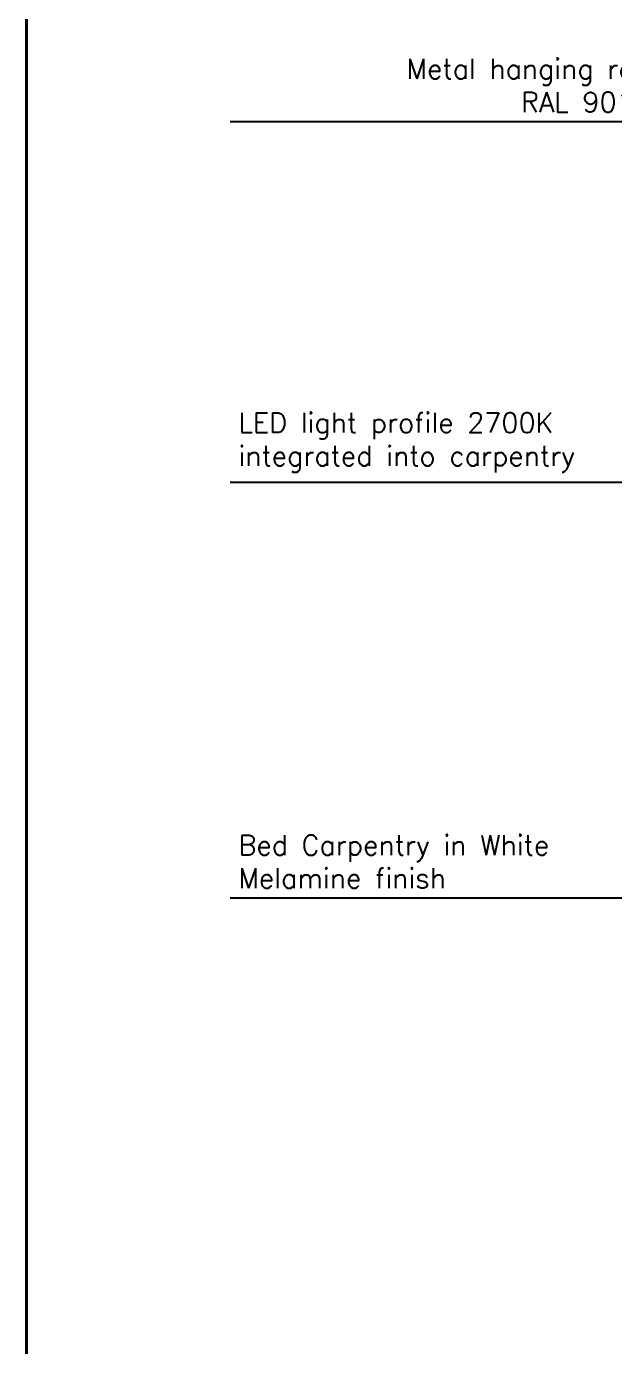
# Model space of a CAD drawing. Header units: inches. Extents: x 4017 to 5703, y -944 to 2840.
# Drawn here: x 4016.5 to 4105.1, y 2449.7 to 2648.4 of the extents above; entities that cross this region are included whole.
import ezdxf

# ---------------------------------------------------------------- set-up
doc = ezdxf.new("R2010")
doc.units = ezdxf.units.IN
doc.header["$MEASUREMENT"] = 0
doc.layers.get('0').update_dxf_attribs({"color": 5})
doc.layers.add('A-dim-work', color=8, linetype='Continuous')
doc.styles.add('ENGLISH', font='romans.shx', dxfattribs={"height": 2})
doc.styles.get("Standard").update_dxf_attribs({"font": 'arial.ttf'})
doc.dimstyles.new('D-50', dxfattribs={"dimtxt": 11, "dimasz": 0.5, "dimexe": 0.2, "dimexo": 0, "dimgap": 0.8, "dimtad": 0, "dimdec": 0, "dimdsep": 46, "dimtxsty": 'Standard', "dimblk": 'ar11', "dimcen": 20, "dimdle": 0.1, "dimse1": 1, "dimse2": 1, "dimclrt": 2, "dimadec": 0, "dimazin": 0, "dimtfac": 1, "dimtdec": 0, "dimtix": 1, "dimtmove": 2, "dimatfit": 3, "dimfxl": 1, "dimtvp": 1, "dimtolj": 1, "dimlwd": -1, "dimlwe": -1, "dimarcsym": 0})

# ---------------------------------------------------------------- blocks, each defined once
blk = doc.blocks.new('ar11')
for p, q in [((0, 14.887), (0, -14.887)), ((-4.243, -4.243), (4.243, 4.243)), ((-12.405, 0), (12.405, 0))]:
    blk.add_line(p, q)

msp = doc.modelspace()

# ---------------------------------------------------------------- linework, layer by layer
at = {"layer": 'A-dim-work', "color": 6, "lineweight": 40, "ltscale": 20}
msp.add_lwpolyline([(4016.52, 2027.99), (4016.52, 2840.49), (5702.9, 2840.49), (5702.9, 2027.99)], close=True, dxfattribs=at)

# ---------------------------------------------------------------- texts
at = {"layer": 'A-dim-work', "color": 6, "lineweight": 40, "ltscale": 20, "char_height": 3, "attachment_point": 7, "style": 'ENGLISH'}
for s, insert in [('\\pxqr;Metal hanging rod \\PRAL 9016', (4048.43, 2635.52)), ('LED light profile 2700K integrated into carpentry', (4048.43, 2581.26)), ('Bed Carpentry in White Melamine finish', (4048.43, 2518.69))]:
    msp.add_mtext_dynamic_manual_height_columns(s, width=62.0804, gutter_width=300.45, heights=[0], dxfattribs=dict(at, insert=insert))

# ---------------------------------------------------------------- leaders
at = {"layer": 'A-dim-work', "color": 6, "lineweight": 40, "ltscale": 20}
for points in [[(4166.77, 2648.21), (4111.81, 2634.02), (4047.19, 2634.02)], [(4238.37, 2579.76), (4084.49, 2579.76), (4047.19, 2579.76)], [(4238.37, 2517.19), (4084.49, 2517.19), (4047.19, 2517.19)]]:
    msp.add_leader(points, dimstyle='D-50', override={"dimasz": 5, "dimfxl": 1.25, "dimfxlon": 1}, dxfattribs=at)

doc.saveas('drawing.dxf')
